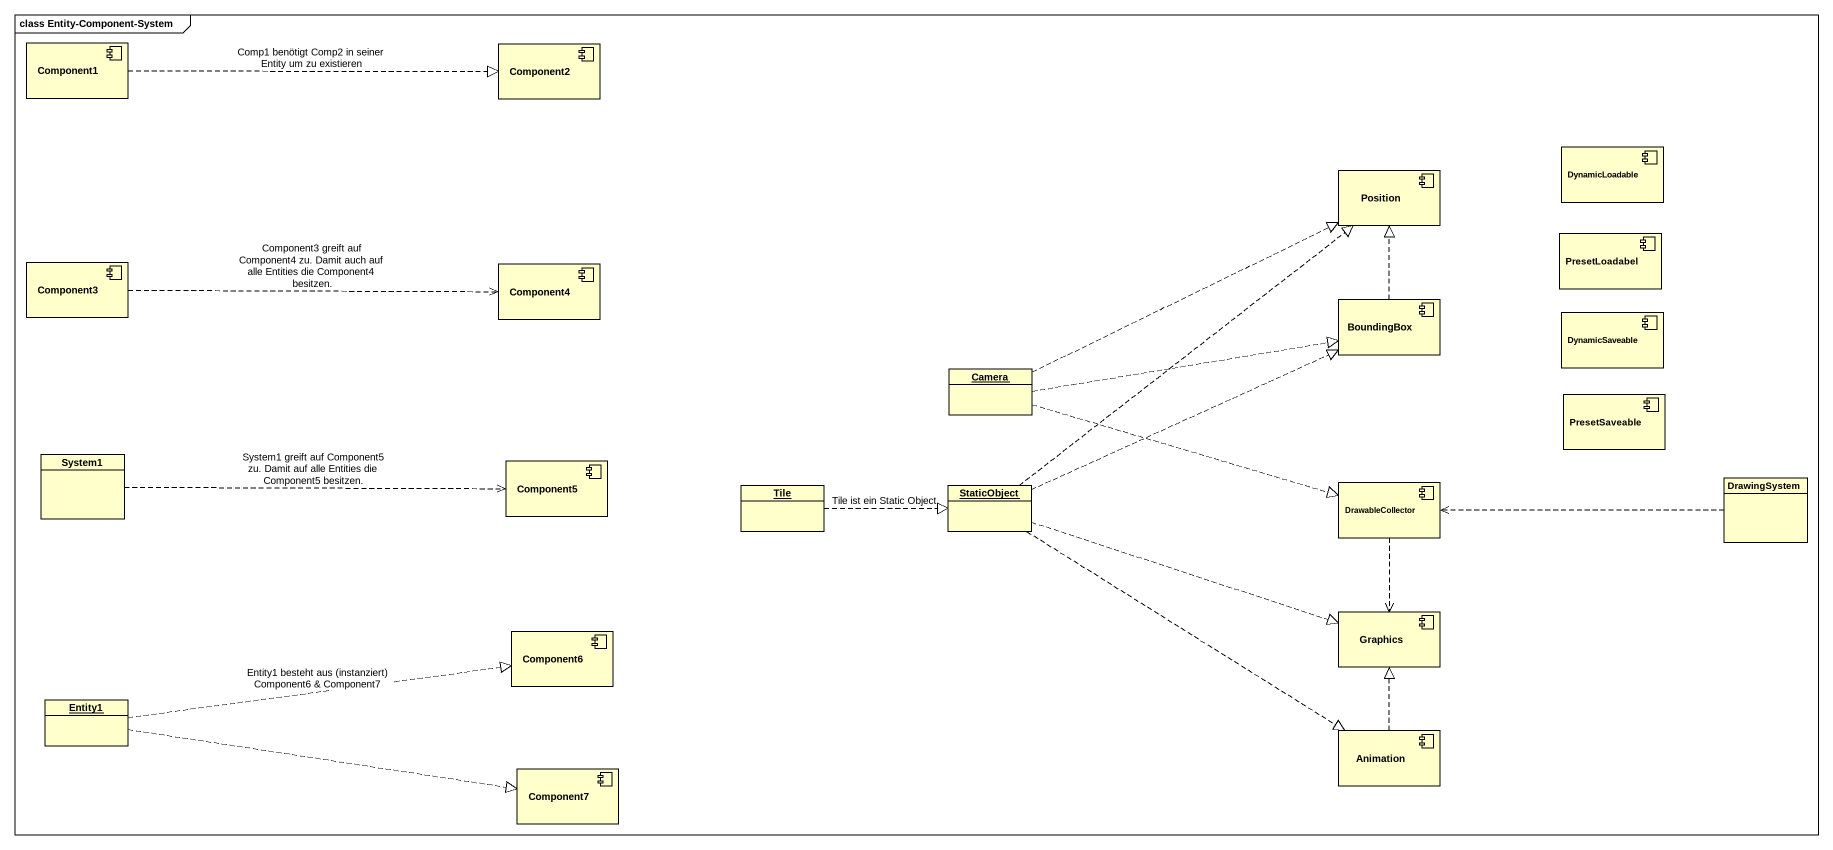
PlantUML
@startuml
mainframe class Entity-Component-System
allowmixing
hide circle
hide empty members
component Component1
component Component2
component Position
component DynamicLoadable
component Component3
component Component4
component PresetLoadabel
component BoundingBox
component DynamicSaveable
object Camera
component PresetSaveable
class System1
component Component5
class DrawingSystem
object Tile
object StaticObject
component DrawableCollector
component Component6
component Graphics
object Entity1
component Animation
component Component7
Component1 .right.|> Component2 : Comp1 benötigt Comp2 in seiner Entity um zu existieren
Component3 .right.> Component4 : Component3 greift auf Component4 zu. Damit auch auf alle Entities die Component4 besitzen.
BoundingBox .up.|> Position
Camera .right.|> Position
Camera .right.|> BoundingBox
Camera .right.|> DrawableCollector
System1 .right.> Component5 : System1 greift auf Component5 zu. Damit auf alle Entities die Component5 besitzen.
DrawingSystem .left.> DrawableCollector
Tile .right.|> StaticObject : Tile ist ein Static Object
StaticObject .up.|> Position
StaticObject .right.|> BoundingBox
StaticObject .right.|> Graphics
StaticObject ..|> Animation
DrawableCollector ..> Graphics
Entity1 .right.|> Component6 : Entity1 besteht aus (instanziert) Component6 & Component7
Entity1 .right.|> Component7
Animation .up.|> Graphics
@enduml
